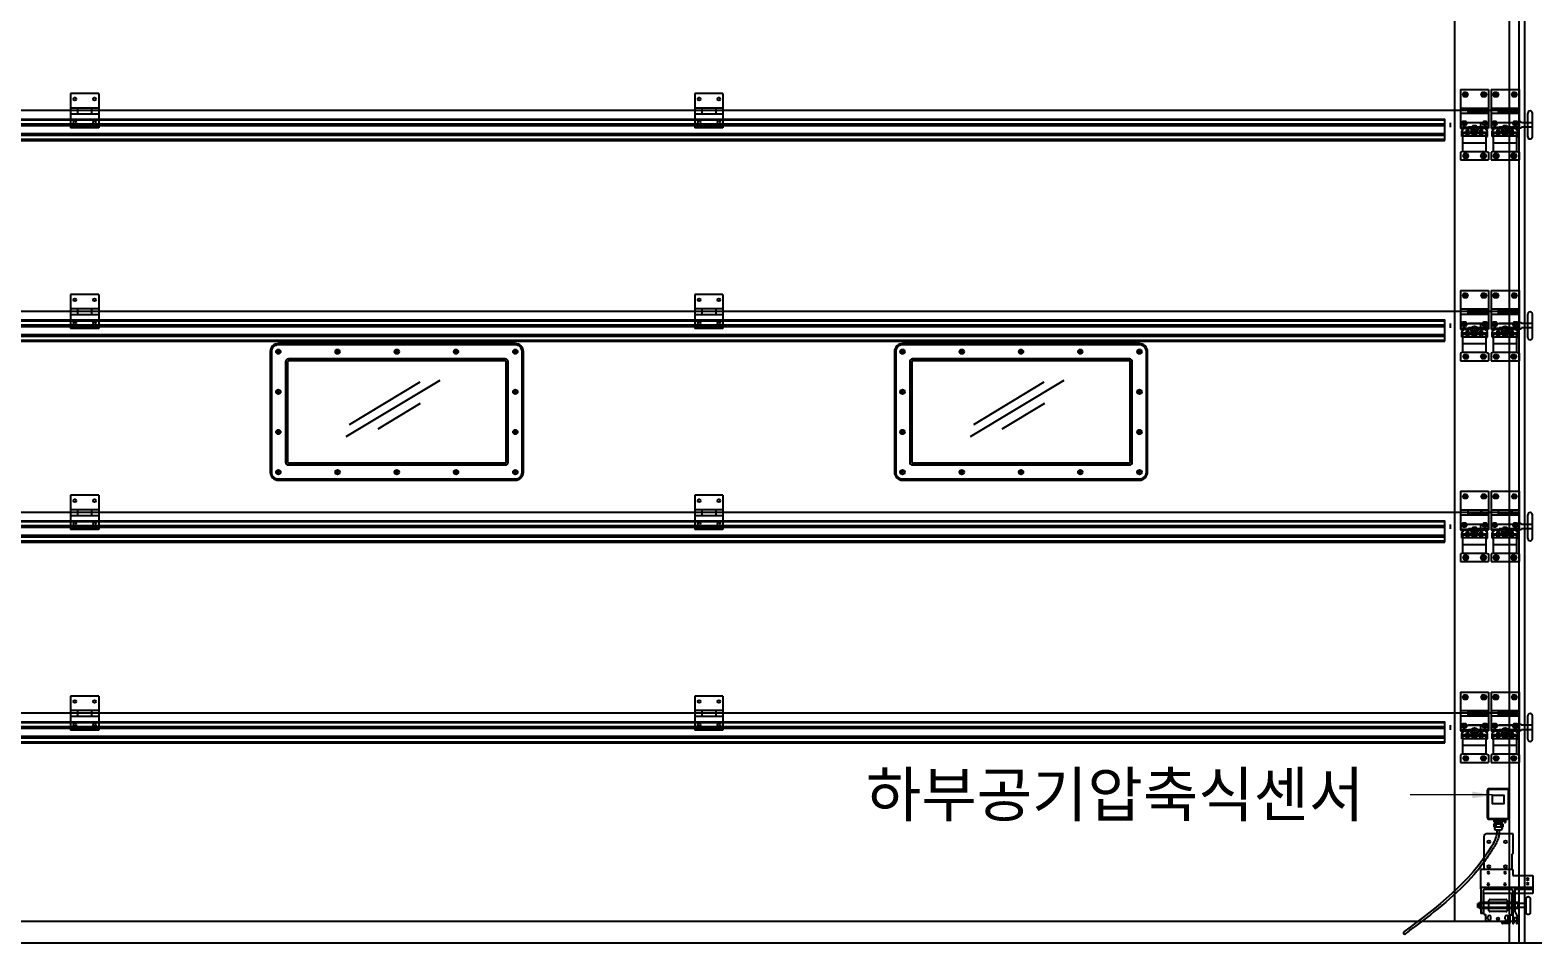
# Model space of a CAD drawing. Header units: millimetres. Extents: x 909 to 159266, y 137 to 21462.
# Drawn here: x 87267 to 91008, y 10886 to 13159 of the extents above; entities that cross this region are included whole.
import ezdxf

# ---------------------------------------------------------------- set-up
doc = ezdxf.new("R2010")
doc.units = ezdxf.units.MM
doc.header["$LTSCALE"] = 50
doc.header["$MEASUREMENT"] = 0
doc.linetypes.add('HIDDEN', pattern=[2, 1, -1])
doc.linetypes.add('HIDDEN2', pattern=[0.1875, 0.125, -0.0625])
for name, color, linetype in [('OHD Frame', 2, 'Continuous'), ('OHD Panel', 5, 'Continuous'), ('OHD Track', 4, 'Continuous'), ('풍압보강대', 2, 'Continuous')]:
    doc.layers.add(name, color=color, linetype=linetype)
doc.layers.add('건축120130$0$TEX', color=3, linetype='Continuous', lineweight=15)
doc.styles.get("Standard").update_dxf_attribs({"font": 'NanumGothicBold.ttf'})
doc.styles.add('울릉도M', font='NanumGothic.ttf')
doc.dimstyles.new('ISO-25', dxfattribs={"dimtxt": 2.5, "dimasz": 2.5, "dimexe": 1.25, "dimexo": 0.625, "dimtad": 1, "dimtxsty": 'Standard', "dimcen": 2.5, "dimadec": 0, "dimazin": 0, "dimtfac": 1, "dimtmove": 0, "dimatfit": 3, "dimfxl": 1, "dimarcsym": 0})

# ---------------------------------------------------------------- blocks, each defined once
blk = doc.blocks.new('3인치 SIDE HINGE')
at = {"color": 8}
for p, q in [((63126.3, 108137.2, 0), (63196.3, 108137.2, 0)), ((63126.3, 108137.2, 0), (63126.3, 108041.1, 0)), ((63196.3, 108137.2, 0), (63196.3, 108041.1, 0)), ((63202.3, 108137.2, 0), (63272.3, 108137.2, 0)), ((63202.3, 108137.2, 0), (63202.3, 108041.1, 0)), ((63272.3, 108137.2, 0), (63272.3, 108041.1, 0)), ((63126.3, 108091.2, 0), (63144.3, 108091.2, 0)), ((63144.3, 108091.2, 0), (63144.3, 108078.2, 0)), ((63145.1, 108091.2, 0), (63177.6, 108091.2, 0)), ((63145.1, 108078.2, 0), (63145.1, 108091.2, 0)), ((63177.6, 108078.2, 0), (63177.6, 108091.2, 0)), ((63178.3, 108091.2, 0), (63196.3, 108091.2, 0)), ((63178.3, 108091.2, 0), (63178.3, 108078.2, 0)), ((63202.3, 108091.2, 0), (63220.3, 108091.2, 0)), ((63220.3, 108091.2, 0), (63220.3, 108078.2, 0)), ((63221.1, 108091.2, 0), (63253.6, 108091.2, 0)), ((63221.1, 108078.2, 0), (63221.1, 108091.2, 0)), ((63253.6, 108078.2, 0), (63253.6, 108091.2, 0)), ((63254.3, 108091.2, 0), (63272.3, 108091.2, 0)), ((63254.3, 108091.2, 0), (63254.3, 108078.2, 0)), ((63126.3, 108078.2, 0), (63144.3, 108078.2, 0)), ((63126.3, 108055.1, 0), (63196.3, 108055.1, 0)), ((63145.1, 108078.2, 0), (63177.6, 108078.2, 0)), ((63178.3, 108078.2, 0), (63196.3, 108078.2, 0)), ((63202.3, 108078.2, 0), (63220.3, 108078.2, 0)), ((63202.3, 108055.1, 0), (63272.3, 108055.1, 0)), ((63221.1, 108078.2, 0), (63253.6, 108078.2, 0)), ((63254.3, 108078.2, 0), (63272.3, 108078.2, 0)), ((63293.8, 108019.9, 0), (63293.8, 108078.4, 0)), ((63305.3, 108019.9, 0), (63305.3, 108078.4, 0)), ((63126.3, 108041.1, 0), (63154.3, 108041.1, 0)), ((63132, 108037.4, 0), (63127.3, 108041.1, 0)), ((63129.3, 108020.7, 0), (63129.3, 108034, 0)), ((63129.3, 108020.7, 0), (63132.3, 108020.7, 0)), ((63133.4, 108038.7, 0), (63130.3, 108041.1, 0)), ((63132.3, 107984.2, 0), (63132.3, 108026.3, 0)), ((63132.3, 108021.7, 0), (63190.3, 108021.7, 0)), ((63133.3, 108031.3, 0), (63141.6, 108031.3, 0)), ((63134.3, 108028.3, 0), (63141.3, 108028.3, 0)), ((63141.3, 108023.7, 0), (63141.3, 108028.3, 0)), ((63141.6, 108031.3, 0), (63141.6, 108036.9, 0)), ((63141.6, 108023.8, 0), (63141.6, 108027.7, 0)), ((63141.8, 108030.7, 0), (63141.8, 108036.8, 0)), ((63142.1, 108027.2, 0), (63146.6, 108027.2, 0)), ((63142.3, 108030.2, 0), (63146.3, 108030.2, 0)), ((63146.8, 108030.7, 0), (63146.8, 108036.8, 0)), ((63147.1, 108031.3, 0), (63147.1, 108036.9, 0)), ((63147.1, 108031.3, 0), (63151.9, 108031.3, 0)), ((63147.1, 108023.8, 0), (63147.1, 108027.7, 0)), ((63147.3, 108031.3, 0), (63151.9, 108031.3, 0)), ((63147.3, 108028.3, 0), (63151.9, 108028.3, 0)), ((63147.3, 108028.3, 0), (63151.9, 108028.3, 0)), ((63147.3, 108023.7, 0), (63147.3, 108028.3, 0)), ((63147.3, 108027.8, 0), (63147.3, 108027.8, 0)), ((63152.6, 108033.1, 0), (63151.9, 108031.3, 0)), ((63152.3, 108037.1, 0), (63152.3, 108035.9, 0)), ((63154.3, 108044.3, 0), (63154.3, 108038.3, 0)), ((63154.3, 108038.3, 0), (63161.3, 108035.4, 0)), ((63154.4, 108034.3, 0), (63155.6, 108034.3, 0)), ((63156, 108033.7, 0), (63154.7, 108030.2, 0)), ((63160.5, 108041.4, 0), (63155.2, 108043, 0)), ((63156.3, 108022.2, 0), (63156.3, 108033.4, 0)), ((63156.3, 108022.2, 0), (63166.3, 108022.2, 0)), ((63156.5, 108045.8, 0), (63157.2, 108045.8, 0)), ((63156.6, 108029.4, 0), (63156.6, 108032.9, 0)), ((63156.6, 108032.9, 0), (63166.1, 108032.9, 0)), ((63156.6, 108029.4, 0), (63166.1, 108029.4, 0)), ((63156.8, 108046.4, 0), (63157, 108046.5, 0)), ((63157.2, 108046, 0), (63156.8, 108046.3, 0)), ((63156.8, 108045.5, 0), (63157.2, 108045.8, 0)), ((63157.2, 108045.1, 0), (63156.8, 108045.4, 0)), ((63156.8, 108044.6, 0), (63157.2, 108044.9, 0)), ((63157.2, 108044.2, 0), (63156.8, 108044.5, 0)), ((63156.8, 108043.7, 0), (63157.2, 108044, 0)), ((63157.2, 108043.3, 0), (63156.8, 108043.6, 0)), ((63157, 108042.9, 0), (63157.2, 108043.1, 0)), ((63161.3, 108040.3, 0), (63161.3, 108035.4, 0)), ((63161.3, 108035.4, 0), (63168.3, 108038.3, 0)), ((63162.2, 108041.4, 0), (63167.4, 108043, 0)), ((63165.4, 108042.8, 0), (63165.8, 108043.1, 0)), ((63165.8, 108046, 0), (63165.5, 108046.3, 0)), ((63165.5, 108045.5, 0), (63165.8, 108045.8, 0)), ((63165.8, 108045.1, 0), (63165.5, 108045.4, 0)), ((63165.5, 108044.6, 0), (63165.8, 108044.9, 0)), ((63165.8, 108044.2, 0), (63165.5, 108044.5, 0)), ((63165.5, 108043.7, 0), (63165.8, 108044, 0)), ((63165.8, 108043.3, 0), (63165.5, 108043.6, 0)), ((63165.8, 108045.8, 0), (63166.2, 108045.8, 0)), ((63166.1, 108029.4, 0), (63166.1, 108032.9, 0)), ((63166.3, 108022.2, 0), (63166.3, 108033.4, 0)), ((63166.3, 108031.3, 0), (63175.6, 108031.3, 0)), ((63166.3, 108028.3, 0), (63175.3, 108028.3, 0)), ((63168.3, 108044.3, 0), (63168.3, 108038.3, 0)), ((63168.3, 108041.1, 0), (63196.3, 108041.1, 0)), ((63170.3, 108037.1, 0), (63170.3, 108035.9, 0)), ((63175.3, 108023.7, 0), (63175.3, 108028.3, 0)), ((63175.3, 108027.8, 0), (63175.3, 108027.8, 0)), ((63175.6, 108031.3, 0), (63175.6, 108036.9, 0)), ((63175.6, 108023.8, 0), (63175.6, 108027.7, 0)), ((63175.8, 108030.7, 0), (63175.8, 108036.8, 0)), ((63180.6, 108027.2, 0), (63176.1, 108027.2, 0)), ((63180.3, 108030.2, 0), (63176.3, 108030.2, 0)), ((63180.8, 108030.7, 0), (63180.8, 108036.8, 0)), ((63181.1, 108031.3, 0), (63181.1, 108036.9, 0)), ((63181.1, 108031.3, 0), (63189.3, 108031.3, 0)), ((63181.1, 108023.8, 0), (63181.1, 108027.7, 0)), ((63181.3, 108028.3, 0), (63188.3, 108028.3, 0)), ((63181.3, 108023.7, 0), (63181.3, 108028.3, 0)), ((63189.3, 108038.7, 0), (63192.3, 108041.1, 0)), ((63190.3, 107984.2, 0), (63190.3, 108026.3, 0)), ((63190.3, 108020.7, 0), (63193.3, 108020.7, 0)), ((63190.7, 108037.4, 0), (63195.3, 108041.1, 0)), ((63193.3, 108020.7, 0), (63193.3, 108034, 0)), ((63202.3, 108041.1, 0), (63230.3, 108041.1, 0)), ((63208, 108037.4, 0), (63203.3, 108041.1, 0)), ((63205.3, 108020.7, 0), (63205.3, 108034, 0)), ((63205.3, 108020.7, 0), (63208.3, 108020.7, 0)), ((63209.4, 108038.7, 0), (63206.3, 108041.1, 0)), ((63208.3, 107984.2, 0), (63208.3, 108026.3, 0)), ((63208.3, 108021.7, 0), (63266.3, 108021.7, 0)), ((63209.3, 108031.3, 0), (63217.6, 108031.3, 0)), ((63210.3, 108028.3, 0), (63217.3, 108028.3, 0)), ((63217.3, 108023.7, 0), (63217.3, 108028.3, 0)), ((63217.6, 108031.3, 0), (63217.6, 108036.9, 0)), ((63217.6, 108023.8, 0), (63217.6, 108027.7, 0)), ((63217.8, 108030.7, 0), (63217.8, 108036.8, 0)), ((63218.1, 108027.2, 0), (63222.6, 108027.2, 0)), ((63218.3, 108030.2, 0), (63222.3, 108030.2, 0)), ((63222.8, 108030.7, 0), (63222.8, 108036.8, 0)), ((63223.1, 108031.3, 0), (63223.1, 108036.9, 0)), ((63223.1, 108031.3, 0), (63227.9, 108031.3, 0)), ((63223.1, 108023.8, 0), (63223.1, 108027.7, 0)), ((63223.3, 108031.3, 0), (63227.9, 108031.3, 0)), ((63223.3, 108028.3, 0), (63227.9, 108028.3, 0)), ((63223.3, 108028.3, 0), (63227.9, 108028.3, 0)), ((63223.3, 108023.7, 0), (63223.3, 108028.3, 0)), ((63223.3, 108027.8, 0), (63223.3, 108027.8, 0)), ((63228.6, 108033.1, 0), (63227.9, 108031.3, 0)), ((63228.3, 108037.1, 0), (63228.3, 108035.9, 0)), ((63230.3, 108044.3, 0), (63230.3, 108038.3, 0)), ((63230.3, 108038.3, 0), (63237.3, 108035.4, 0)), ((63230.5, 108034.3, 0), (63231.6, 108034.3, 0)), ((63232.1, 108033.7, 0), (63230.7, 108030.2, 0)), ((63236.5, 108041.4, 0), (63231.2, 108043, 0)), ((63232.3, 108022.2, 0), (63232.3, 108033.4, 0)), ((63232.3, 108022.2, 0), (63242.3, 108022.2, 0)), ((63232.5, 108045.8, 0), (63233.2, 108045.8, 0)), ((63232.6, 108029.4, 0), (63232.6, 108032.9, 0)), ((63232.6, 108032.9, 0), (63242.1, 108032.9, 0)), ((63232.6, 108029.4, 0), (63242.1, 108029.4, 0)), ((63232.9, 108046.4, 0), (63233, 108046.5, 0)), ((63233.2, 108046, 0), (63232.9, 108046.3, 0)), ((63232.9, 108045.5, 0), (63233.2, 108045.8, 0)), ((63233.2, 108045.1, 0), (63232.9, 108045.4, 0)), ((63232.9, 108044.6, 0), (63233.2, 108044.9, 0)), ((63233.2, 108044.2, 0), (63232.9, 108044.5, 0)), ((63232.9, 108043.7, 0), (63233.2, 108044, 0)), ((63233.2, 108043.3, 0), (63232.9, 108043.6, 0)), ((63233, 108042.9, 0), (63233.2, 108043.1, 0)), ((63237.3, 108040.3, 0), (63237.3, 108035.4, 0)), ((63237.3, 108035.4, 0), (63244.3, 108038.3, 0)), ((63238.2, 108041.4, 0), (63243.4, 108043, 0)), ((63241.8, 108046, 0), (63241.5, 108046.3, 0)), ((63241.5, 108045.5, 0), (63241.8, 108045.8, 0)), ((63241.8, 108045.1, 0), (63241.5, 108045.4, 0)), ((63241.5, 108044.6, 0), (63241.8, 108044.9, 0)), ((63241.8, 108044.2, 0), (63241.5, 108044.5, 0)), ((63241.5, 108043.7, 0), (63241.8, 108044, 0)), ((63241.8, 108043.3, 0), (63241.5, 108043.6, 0)), ((63241.5, 108042.8, 0), (63241.8, 108043.1, 0)), ((63241.8, 108045.8, 0), (63242.2, 108045.8, 0)), ((63242.1, 108029.4, 0), (63242.1, 108032.9, 0)), ((63242.3, 108022.2, 0), (63242.3, 108033.4, 0)), ((63242.3, 108031.3, 0), (63251.6, 108031.3, 0)), ((63242.3, 108028.3, 0), (63251.3, 108028.3, 0)), ((63244.3, 108044.3, 0), (63244.3, 108038.3, 0)), ((63244.3, 108041.1, 0), (63272.3, 108041.1, 0)), ((63246.3, 108037.1, 0), (63246.3, 108035.9, 0)), ((63251.3, 108023.7, 0), (63251.3, 108028.3, 0)), ((63251.3, 108027.8, 0), (63251.3, 108027.8, 0)), ((63251.6, 108031.3, 0), (63251.6, 108036.9, 0)), ((63251.6, 108023.8, 0), (63251.6, 108027.7, 0)), ((63251.8, 108030.7, 0), (63251.8, 108036.8, 0)), ((63256.6, 108027.2, 0), (63252.1, 108027.2, 0)), ((63256.3, 108030.2, 0), (63252.3, 108030.2, 0)), ((63256.8, 108030.7, 0), (63256.8, 108036.8, 0)), ((63257.1, 108031.3, 0), (63257.1, 108036.9, 0)), ((63257.1, 108031.3, 0), (63265.3, 108031.3, 0)), ((63257.1, 108023.8, 0), (63257.1, 108027.7, 0)), ((63257.3, 108028.3, 0), (63264.3, 108028.3, 0)), ((63257.3, 108023.7, 0), (63257.3, 108028.3, 0)), ((63265.3, 108038.7, 0), (63268.3, 108041.1, 0)), ((63266.3, 107984.2, 0), (63266.3, 108026.3, 0)), ((63266.3, 108020.7, 0), (63269.3, 108020.7, 0)), ((63266.7, 108037.4, 0), (63271.3, 108041.1, 0)), ((63269.3, 108020.7, 0), (63269.3, 108034, 0)), ((63133.3, 107983.2, 0), (63126.3, 107981.2, 0)), ((63126.3, 107981.2, 0), (63126.3, 107962.2, 0)), ((63132.3, 108004.7, 0), (63190.3, 108004.7, 0)), ((63133.3, 107983.2, 0), (63189.3, 107983.2, 0)), ((63189.3, 107983.2, 0), (63196.3, 107981.2, 0)), ((63196.3, 107981.2, 0), (63196.3, 107962.2, 0)), ((63209.3, 107983.2, 0), (63202.3, 107981.2, 0)), ((63202.3, 107981.2, 0), (63202.3, 107962.2, 0)), ((63208.3, 108004.7, 0), (63266.3, 108004.7, 0)), ((63209.3, 107983.2, 0), (63265.3, 107983.2, 0)), ((63265.3, 107983.2, 0), (63272.3, 107981.2, 0)), ((63272.3, 107981.2, 0), (63272.3, 107962.2, 0)), ((63126.3, 107962.2, 0), (63196.3, 107962.2, 0)), ((63202.3, 107962.2, 0), (63272.3, 107962.2, 0))]:
    blk.add_line(p, q, dxfattribs=at)
at = {"color": 8, "linetype": 'HIDDEN'}
for p, q in [((63196.3, 108089.7, 0), (63126.3, 108089.7, 0)), ((63272.3, 108089.7, 0), (63202.3, 108089.7, 0)), ((63196.3, 108054.6, 0), (63101.3, 108054.6, 0)), ((63101.3, 108043.6, 0), (63101.3, 108054.6, 0)), ((63196.3, 108079.7, 0), (63126.3, 108079.7, 0)), ((63272.3, 108054.6, 0), (63177.3, 108054.6, 0)), ((63177.3, 108043.6, 0), (63177.3, 108054.6, 0)), ((63272.3, 108079.7, 0), (63202.3, 108079.7, 0)), ((63305.3, 108054.6, 0), (63278.3, 108054.6, 0)), ((63196.3, 108043.6, 0), (63101.3, 108043.6, 0)), ((63126.3, 108043.2, 0), (63196.3, 108043.2, 0)), ((63272.3, 108043.6, 0), (63177.3, 108043.6, 0)), ((63202.3, 108043.2, 0), (63272.3, 108043.2, 0)), ((63305.3, 108043.6, 0), (63278.3, 108043.6, 0))]:
    blk.add_line(p, q, dxfattribs=at)
at = {"color": 8, "elevation": 0}
for points in [[(63141.6, 108130.3), (63144.8, 108124.7), (63141.6, 108119), (63135.1, 108119), (63131.8, 108124.7), (63135.1, 108130.3)], [(63187.6, 108130.3), (63190.8, 108124.7), (63187.6, 108119), (63181.1, 108119), (63177.8, 108124.7), (63181.1, 108130.3)], [(63217.6, 108130.3), (63220.8, 108124.7), (63217.6, 108119), (63211.1, 108119), (63207.8, 108124.7), (63211.1, 108130.3)], [(63263.6, 108130.3), (63266.8, 108124.7), (63263.6, 108119), (63257.1, 108119), (63253.8, 108124.7), (63257.1, 108130.3)], [(63142.6, 107977.8), (63145.8, 107972.2), (63142.6, 107966.5), (63136.1, 107966.5), (63132.8, 107972.2), (63136.1, 107977.8)], [(63186.6, 107977.8), (63189.8, 107972.2), (63186.6, 107966.5), (63180.1, 107966.5), (63176.8, 107972.2), (63180.1, 107977.8)], [(63218.6, 107977.8), (63221.8, 107972.2), (63218.6, 107966.5), (63212.1, 107966.5), (63208.8, 107972.2), (63212.1, 107977.8)], [(63262.6, 107977.8), (63265.8, 107972.2), (63262.6, 107966.5), (63256.1, 107966.5), (63252.8, 107972.2), (63256.1, 107977.8)]]:
    blk.add_lwpolyline(points, close=True, dxfattribs=at)
at = {"color": 8, "linetype": 'HIDDEN', "elevation": 0}
for points in [[(63140.7, 108055.1), (63141.8, 108053.2), (63138.6, 108047.5), (63132.1, 108047.5), (63128.8, 108053.2), (63130, 108055.1)], [(63192.7, 108055.1), (63193.8, 108053.2), (63190.6, 108047.5), (63184.1, 108047.5), (63180.8, 108053.2), (63182, 108055.1)], [(63216.7, 108055.1), (63217.8, 108053.2), (63214.6, 108047.5), (63208.1, 108047.5), (63204.8, 108053.2), (63206, 108055.1)], [(63268.7, 108055.1), (63269.8, 108053.2), (63266.6, 108047.5), (63260.1, 108047.5), (63256.8, 108053.2), (63258, 108055.1)]]:
    blk.add_lwpolyline(points, dxfattribs=at)
at = {"color": 8, "elevation": 0}
for points in [[(63130, 108055.1), (63132.1, 108058.8), (63138.6, 108058.8), (63140.7, 108055.1)], [(63182, 108055.1), (63184.1, 108058.8), (63190.6, 108058.8), (63192.7, 108055.1)], [(63206, 108055.1), (63208.1, 108058.8), (63214.6, 108058.8), (63216.7, 108055.1)], [(63258, 108055.1), (63260.1, 108058.8), (63266.6, 108058.8), (63268.7, 108055.1)]]:
    blk.add_lwpolyline(points, dxfattribs=at)
at = {"color": 8}
for centre, radius in [((63138.3, 108124.7, 0), 3.53), ((63138.3, 108124.7, 0), 2.7), ((63184.3, 108124.7, 0), 3.53), ((63184.3, 108124.7, 0), 2.7), ((63214.3, 108124.7, 0), 3.53), ((63214.3, 108124.7, 0), 2.7), ((63260.3, 108124.7, 0), 3.53), ((63260.3, 108124.7, 0), 2.7), ((63139.3, 107972.2, 0), 3.53), ((63139.3, 107972.2, 0), 2.7), ((63183.3, 107972.2, 0), 3.53), ((63183.3, 107972.2, 0), 2.7), ((63215.3, 107972.2, 0), 3.53), ((63215.3, 107972.2, 0), 2.7), ((63259.3, 107972.2, 0), 3.53), ((63259.3, 107972.2, 0), 2.7)]:
    blk.add_circle(centre, radius, dxfattribs=at)
at = {"color": 8, "linetype": 'HIDDEN'}
for centre, radius, start, end in [((63135.3, 108053.2, 0), 3.53, 146.0194, 33.9806), ((63135.3, 108053.2, 0), 2.7, 132.9488, 47.0512), ((63187.3, 108053.2, 0), 3.53, 146.0194, 33.9806), ((63187.3, 108053.2, 0), 2.7, 132.9488, 47.0512), ((63211.3, 108053.2, 0), 3.53, 146.0194, 33.9806), ((63211.3, 108053.2, 0), 2.7, 132.9488, 47.0512), ((63263.3, 108053.2, 0), 3.53, 146.0194, 33.9806), ((63263.3, 108053.2, 0), 2.7, 132.9488, 47.0512), ((63275.3, 108053.4, 0), 3.25, 22.4962, 157.5038), ((63275.3, 108044.9, 0), 3.25, 202.4962, 337.5038)]:
    blk.add_arc(centre, radius, start, end, dxfattribs=at)
at = {"color": 8}
for centre, radius, start, end in [((63135.3, 108053.2, 0), 3.53, 33.9806, 146.0194), ((63135.3, 108053.2, 0), 2.7, 47.0512, 132.9488), ((63187.3, 108053.2, 0), 3.53, 33.9806, 146.0194), ((63187.3, 108053.2, 0), 2.7, 47.0512, 132.9488), ((63211.3, 108053.2, 0), 3.53, 33.9806, 146.0194), ((63211.3, 108053.2, 0), 2.7, 47.0512, 132.9488), ((63263.3, 108053.2, 0), 3.53, 33.9806, 146.0194), ((63263.3, 108053.2, 0), 2.7, 47.0512, 132.9488), ((63299.6, 108078.4, 0), 5.75, 359.8374, 180.1626), ((63134.2, 108033, 0), 4.96, 102.1217, 168.8588), ((63133.3, 108027.3, 0), 4, 90, 180), ((63134.3, 108026.3, 0), 2, 90, 180), ((63133, 108038.3, 0), 0.5, 282.1217, 51.4669), ((63140.5, 108027.6, 0), 1.09, 2.0148, 39.6589), ((63144.3, 108026, 0), 3.76, 217.0639, 322.9361), ((63144.3, 108034.3, 0), 3.76, 42.9905, 137.0095), ((63140.7, 108030.6, 0), 1.09, 2.0148, 39.6589), ((63142.1, 108027.7, 0), 0.5, 180, 270), ((63144.3, 108026, 0), 3.51, 218.4112, 321.5888), ((63144.3, 108034.3, 0), 3.51, 44.5745, 135.4255), ((63142.3, 108030.7, 0), 0.5, 180, 270), ((63146.3, 108030.7, 0), 0.5, 270, 0), ((63146.6, 108027.7, 0), 0.5, 270, 0), ((63147.9, 108030.6, 0), 1.09, 140.3411, 177.9852), ((63148.2, 108027.6, 0), 1.09, 140.3411, 177.9852), ((63151.9, 108031.3, 0), 3, 270, 338.125), ((63154.4, 108032.3, 0), 2, 90, 158.125), ((63155.1, 108042.2, 0), 0.811, 82.9492, 174.5861), ((63155.6, 108033.8, 0), 0.5, 338.125, 90), ((63161.3, 108042.4, 0), 14.1, 249.2199, 290.7801), ((63161.3, 108040.2, 0), 14.1, 249.2199, 290.7801), ((63156.9, 108046.4, 0), 0.0908, 135, 225), ((63162.4, 108067.8, 0), 22.2, 255.4144, 258.0189), ((63156.9, 108045.5, 0), 0.0908, 135, 225), ((63162.4, 108066.9, 0), 22.2, 255.4144, 278.8608), ((63156.9, 108044.6, 0), 0.0908, 135, 225), ((63162.4, 108066, 0), 22.2, 255.4144, 278.8608), ((63156.9, 108043.6, 0), 0.0908, 135, 225), ((63162.4, 108065.1, 0), 22.2, 255.4144, 278.8608), ((63157.1, 108045.9, 0), 0.0908, 315, 45), ((63157.1, 108045, 0), 0.0908, 315, 45), ((63157.1, 108044.1, 0), 0.0908, 315, 45), ((63157.1, 108043.2, 0), 0.0908, 315, 45), ((63162.4, 108067.8, 0), 22.2, 265.0057, 278.8608), ((63160, 108040.1, 0), 1.34, 7.0056, 69.4682), ((63162.6, 108040.1, 0), 1.34, 110.5318, 172.9944), ((63165.5, 108046.4, 0), 0.0908, 171.3665, 225), ((63165.5, 108045.5, 0), 0.0908, 135, 225), ((63165.5, 108044.6, 0), 0.0908, 135, 225), ((63165.5, 108043.6, 0), 0.0908, 135, 225), ((63165.7, 108045.9, 0), 0.0908, 315, 45), ((63165.7, 108045, 0), 0.0908, 315, 45), ((63165.7, 108044.1, 0), 0.0908, 315, 45), ((63165.7, 108043.2, 0), 0.0908, 315, 45), ((63167.5, 108042.2, 0), 0.811, 5.4139, 97.0508), ((63174.5, 108027.6, 0), 1.09, 2.0148, 39.6589), ((63178.3, 108026, 0), 3.76, 217.0639, 322.9361), ((63178.3, 108034.3, 0), 3.76, 42.9905, 137.0095), ((63174.7, 108030.6, 0), 1.09, 2.0148, 39.6589), ((63176.1, 108027.7, 0), 0.5, 180, 270), ((63178.3, 108026, 0), 3.51, 218.4112, 321.5888), ((63178.3, 108034.3, 0), 3.51, 44.5745, 135.4255), ((63176.3, 108030.7, 0), 0.5, 180, 270), ((63180.3, 108030.7, 0), 0.5, 270, 0), ((63180.6, 108027.7, 0), 0.5, 270, 0), ((63181.9, 108030.6, 0), 1.09, 140.3411, 177.9852), ((63182.2, 108027.6, 0), 1.09, 140.3411, 177.9852), ((63188.3, 108026.3, 0), 2, 0, 90), ((63189.6, 108038.3, 0), 0.5, 128.5331, 257.8783), ((63189.3, 108027.3, 0), 4, 0, 90), ((63188.5, 108033, 0), 4.96, 11.1412, 77.8783), ((63210.2, 108033, 0), 4.96, 102.1217, 168.8588), ((63209.3, 108027.3, 0), 4, 90, 180), ((63210.3, 108026.3, 0), 2, 90, 180), ((63209.1, 108038.3, 0), 0.5, 282.1217, 51.4669), ((63216.5, 108027.6, 0), 1.09, 2.0148, 39.6589), ((63220.3, 108026, 0), 3.76, 217.0639, 322.9361), ((63220.3, 108034.3, 0), 3.76, 42.9905, 137.0095), ((63216.7, 108030.6, 0), 1.09, 2.0148, 39.6589), ((63218.1, 108027.7, 0), 0.5, 180, 270), ((63220.3, 108026, 0), 3.51, 218.4112, 321.5888), ((63220.3, 108034.3, 0), 3.51, 44.5745, 135.4255), ((63218.3, 108030.7, 0), 0.5, 180, 270), ((63222.3, 108030.7, 0), 0.5, 270, 0), ((63222.6, 108027.7, 0), 0.5, 270, 0), ((63223.9, 108030.6, 0), 1.09, 140.3411, 177.9852), ((63224.2, 108027.6, 0), 1.09, 140.3411, 177.9852), ((63227.9, 108031.3, 0), 3, 270, 338.125), ((63230.5, 108032.3, 0), 2, 90, 158.125), ((63231.1, 108042.2, 0), 0.811, 82.9492, 174.5861), ((63231.6, 108033.8, 0), 0.5, 338.125, 90), ((63237.3, 108042.4, 0), 14.1, 249.2199, 290.7801), ((63237.3, 108040.2, 0), 14.1, 249.2199, 290.7801), ((63232.9, 108046.4, 0), 0.0908, 135, 225), ((63238.4, 108067.8, 0), 22.2, 255.4144, 258.0189), ((63232.9, 108045.5, 0), 0.0908, 135, 225), ((63238.4, 108066.9, 0), 22.2, 255.4144, 278.8608), ((63232.9, 108044.6, 0), 0.0908, 135, 225), ((63238.4, 108066, 0), 22.2, 255.4144, 278.8608), ((63232.9, 108043.6, 0), 0.0908, 135, 225), ((63238.4, 108065.1, 0), 22.2, 255.4144, 278.8608), ((63233.1, 108045.9, 0), 0.0908, 315, 45), ((63233.1, 108045, 0), 0.0908, 315, 45), ((63233.1, 108044.1, 0), 0.0908, 315, 45), ((63233.1, 108043.2, 0), 0.0908, 315, 45), ((63238.4, 108067.8, 0), 22.2, 265.0057, 278.8608), ((63236, 108040.1, 0), 1.34, 7.0056, 69.4682), ((63238.7, 108040.1, 0), 1.34, 110.5318, 172.9944), ((63241.5, 108046.4, 0), 0.0908, 171.3665, 225), ((63241.5, 108045.5, 0), 0.0908, 135, 225), ((63241.5, 108044.6, 0), 0.0908, 135, 225), ((63241.5, 108043.6, 0), 0.0908, 135, 225), ((63241.7, 108045.9, 0), 0.0908, 315, 45), ((63241.7, 108045, 0), 0.0908, 315, 45), ((63241.7, 108044.1, 0), 0.0908, 315, 45), ((63241.7, 108043.2, 0), 0.0908, 315, 45), ((63243.5, 108042.2, 0), 0.811, 5.4139, 97.0508), ((63250.5, 108027.6, 0), 1.09, 2.0148, 39.6589), ((63254.3, 108026, 0), 3.76, 217.0639, 322.9361), ((63254.3, 108034.3, 0), 3.76, 42.9905, 137.0095), ((63250.7, 108030.6, 0), 1.09, 2.0148, 39.6589), ((63252.1, 108027.7, 0), 0.5, 180, 270), ((63254.3, 108026, 0), 3.51, 218.4112, 321.5888), ((63254.3, 108034.3, 0), 3.51, 44.5745, 135.4255), ((63252.3, 108030.7, 0), 0.5, 180, 270), ((63256.3, 108030.7, 0), 0.5, 270, 360), ((63256.6, 108027.7, 0), 0.5, 270, 0), ((63257.9, 108030.6, 0), 1.09, 140.3411, 177.9852), ((63258.2, 108027.6, 0), 1.09, 140.3411, 177.9852), ((63264.3, 108026.3, 0), 2, 0, 90), ((63265.6, 108038.3, 0), 0.5, 128.5331, 257.8783), ((63265.3, 108027.3, 0), 4, 0, 90), ((63264.5, 108033, 0), 4.96, 11.1412, 77.8783), ((63299.6, 108019.9, 0), 5.75, 179.8374, 0.1626), ((63133.3, 107984.2, 0), 1, 180, 270), ((63189.3, 107984.2, 0), 1, 270, 0), ((63209.3, 107984.2, 0), 1, 180, 270), ((63265.3, 107984.2, 0), 1, 270, 0)]:
    blk.add_arc(centre, radius, start, end, dxfattribs=at)
for centre, major_axis, ratio, start_param, end_param in [((63161.3, 108037.1, 0), (-9, 0), 0.331338, -0.679674, 3.821266), ((63161.3, 108035.9, 0), (-9, 0), 0.331338, 0, 0.583751), ((63161.3, 108044.3, 0), (-7, 0), 0.311178, -0.801609, 3.943201), ((63161.3, 108035.9, 0), (-9, 0), 0.331338, 0.935022, 3.141593), ((63161.3, 108046.8, 0), (4.5, 0), 0.246975, 1.570796326795092, 7.853981633974678), ((63161.3, 108043.2, 0), (4.5, 0), 0.246975, 3.406077, 6.219845), ((63237.3, 108037.1, 0), (-9, 0), 0.331338, 5.603511, 10.104452), ((63237.3, 108035.9, 0), (-9, 0), 0.331338, 0, 0.583751), ((63237.3, 108044.3, 0), (-7, 0), 0.311178, 5.481577, 10.226387), ((63237.3, 108035.9, 0), (-9, 0), 0.331338, 0.935022, 3.141593), ((63237.3, 108043.2, 0), (-4.5, 0), 0.246975, 0.264484, 3.078253)]:
    blk.add_ellipse(centre, major_axis=major_axis, ratio=ratio, start_param=start_param, end_param=end_param, dxfattribs=at)
at = {"color": 8, "extrusion": (0, 0, -1)}
for centre, start_param, end_param in [((63161.3, 108038.3, 0), 0, 3.141593), ((63237.3, 108038.3, 0), 6.283185, 9.424778)]:
    blk.add_ellipse(centre, major_axis=(7, 0), ratio=0.426006, start_param=start_param, end_param=end_param, dxfattribs=at)
at = {"color": 8}
blk.add_ellipse((63237.3, 108046.8, 0), major_axis=(-4.5, 0), ratio=0.246975, dxfattribs=at)
blk = doc.blocks.new('도어추락방지장치 입면')
at = {"color": 8, "linetype": 'Continuous'}
for p, q in [((117508.1, 7598.5, 0), (117508.1, 7517.5, 0)), ((117581.1, 7606.5, 0), (117516.1, 7606.5, 0)), ((117581.1, 7556.5, 0), (117581.1, 7606.5, 0)), ((117578.1, 7517.5, 0), (117578.1, 7556.5, 0)), ((117581.1, 7556.5, 0), (117578.1, 7556.5, 0)), ((117580.1, 7517.5, 0), (117500.1, 7517.5, 0)), ((117500.1, 7469.5, 0), (117500.1, 7517.5, 0)), ((117580.1, 7517.5, 0), (117580.1, 7502.5, 0)), ((117580.1, 7502.5, 0), (117630.1, 7502.5, 0)), ((117580.1, 7502.5, 0), (117630.1, 7502.5, 0)), ((117630.1, 7502.5, 0), (117630.1, 7457.5, 0)), ((117630.1, 7502.5, 0), (117630.1, 7502.5, 0)), ((117580.1, 7457.5, 0), (117506.1, 7457.5, 0)), ((117508.1, 7405.8, 0), (117508.1, 7457.5, 0)), ((117578.1, 7405.8, 0), (117578.1, 7457.5, 0)), ((117630.1, 7457.5, 0), (117585.1, 7457.5, 0)), ((117497.1, 7435, 0), (117497.1, 7420, 0)), ((117580.1, 7435, 0), (117497.1, 7435, 0)), ((117580.1, 7420, 0), (117497.1, 7420, 0)), ((117592.1, 7435, 0), (117585.1, 7435, 0)), ((117592.1, 7420, 0), (117585.1, 7420, 0)), ((117592.1, 7435, 0), (117592.1, 7420, 0)), ((117512.1, 7404.8, 0), (117509.1, 7404.8, 0)), ((117513.1, 7390.5, 0), (117513.1, 7403.8, 0)), ((117553.1, 7387.5, 0), (117516.1, 7387.5, 0)), ((117518.1, 7394.6, 0), (117518.1, 7399.2, 0)), ((117524.9, 7394.6, 0), (117524.9, 7399.2, 0)), ((117553.1, 7383.5, 0), (117553.1, 7387.5, 0)), ((117572.1, 7382.5, 0), (117554.1, 7382.5, 0)), ((117561.3, 7394.6, 0), (117561.3, 7399.2, 0)), ((117568.1, 7394.6, 0), (117568.1, 7399.2, 0)), ((117573.1, 7383.5, 0), (117573.1, 7403.8, 0)), ((117574.1, 7404.8, 0), (117577.1, 7404.8, 0))]:
    blk.add_line(p, q, dxfattribs=at)
for p, q in [((117500.1, 7469.5, 0), (117500.1, 7407.6, 0)), ((117630.1, 7472.5, 0), (117503.1, 7472.5, 0)), ((117506.1, 7464.5, 0), (117506.1, 7407.6, 0)), ((117577.1, 7467.5, 0), (117509.1, 7467.5, 0)), ((117580.1, 7464.5, 0), (117580.1, 7383.5, 0)), ((117585.1, 7469.5, 0), (117585.1, 7414.8, 0)), ((117630.1, 7467.5, 0), (117585.1, 7467.5, 0)), ((117591, 7402.7, 0), (117585.2, 7414.3, 0)), ((117506.1, 7407.6, 0), (117500.1, 7407.6, 0)), ((117581.1, 7382.5, 0), (117581.1, 7382.5, 0)), ((117582.1, 7396.5, 0), (117582.1, 7383.5, 0)), ((117583.1, 7397.5, 0), (117588.1, 7397.5, 0)), ((117589.1, 7396.5, 0), (117589.1, 7383.5, 0)), ((117590.1, 7382.5, 0), (117590.1, 7382.5, 0)), ((117591.1, 7402.2, 0), (117591.1, 7383.5, 0))]:
    blk.add_line(p, q)
at = {"color": 4}
for p, q in [((117592.1, 7432.5, 0), (117493.1, 7432.5, 0)), ((117493.1, 7422.5, 0), (117493.1, 7432.5, 0)), ((117592.1, 7422.5, 0), (117493.1, 7422.5, 0)), ((117613.1, 7432.5, 0), (117593.4, 7432.5, 0)), ((117613.1, 7422.5, 0), (117593.4, 7422.5, 0))]:
    blk.add_line(p, q, dxfattribs=at)
at = {"color": 4, "elevation": 0}
blk.add_lwpolyline([(117618.1, 7405), (117618.1, 7405, -0.414214), (117613.1, 7410), (117613.1, 7445, -0.414214), (117618.1, 7450), (117618.1, 7450, -0.414214), (117623.1, 7445), (117623.1, 7410, -0.414214)], format="xyb", close=True, dxfattribs=at)
at = {"color": 8, "linetype": 'HIDDEN', "elevation": 0}
blk.add_lwpolyline([(117563.6, 7412.5), (117522.6, 7412.5, -0.414214), (117520.6, 7414.5), (117520.6, 7440.5, -0.414214), (117522.6, 7442.5), (117563.6, 7442.5, -0.414214), (117565.6, 7440.5), (117565.6, 7414.5, -0.414214)], format="xyb", close=True, dxfattribs=at)
at = {"color": 8, "linetype": 'Continuous'}
for centre in [(117520.1, 7586.5, 0), (117561.7, 7586.5, 0), (117520.1, 7525.1, 0), (117561.7, 7525.1, 0), (117543.1, 7394.6, 0)]:
    blk.add_circle(centre, 3.4, dxfattribs=at)
for centre, radius, start, end in [((117516.1, 7598.5, 0), 8, 90, 180), ((117519.1, 7508.7, 0), 3, 0, 180), ((117519.1, 7510.9, 0), 3.76, 217.1345, 322.8655), ((117519.1, 7479, 0), 3.76, 37.1345, 142.8655), ((117560.7, 7508.7, 0), 3, 0, 180), ((117560.7, 7510.9, 0), 3.76, 217.1345, 322.8655), ((117560.7, 7479, 0), 3.76, 37.1345, 142.8655), ((117616.6, 7492.4, 0), 3, 0, 180), ((117616.6, 7494.7, 0), 3.76, 217.1345, 322.8655), ((117616.6, 7480.3, 0), 3.76, 37.1345, 142.8655), ((117519.1, 7481.3, 0), 3, 180, 0), ((117560.7, 7481.3, 0), 3, 180, 0), ((117616.6, 7482.6, 0), 3, 180, 0), ((117509.1, 7405.8, 0), 1, 180, 270), ((117512.1, 7403.8, 0), 1, 0, 90), ((117516.1, 7390.5, 0), 3, 180, 270), ((117521.5, 7399.2, 0), 3.4, 0, 180), ((117521.5, 7394.6, 0), 3.4, 180, 0), ((117554.1, 7383.5, 0), 1, 180, 270), ((117564.7, 7399.2, 0), 3.4, 0, 180), ((117564.7, 7394.6, 0), 3.4, 180, 0), ((117572.1, 7383.5, 0), 1, 270, 0), ((117574.1, 7403.8, 0), 1, 90, 180), ((117577.1, 7405.8, 0), 1, 270, 0)]:
    blk.add_arc(centre, radius, start, end, dxfattribs=at)
for centre, radius, start, end in [((117503.1, 7469.5, 0), 3, 90, 180), ((117509.1, 7464.5, 0), 3, 90, 180), ((117577.1, 7464.5, 0), 3, 0, 90), ((117582.1, 7469.5, 0), 3, 0, 90), ((117586.1, 7414.8, 0), 1, 180, 206.4923), ((117581.1, 7383.5, 0), 1, 180, 270), ((117581.1, 7383.5, 0), 1, 270, 0), ((117583.1, 7396.5, 0), 1, 90, 180), ((117585.6, 7383.8, 0), 5.3, 48.6239, 131.3761), ((117588.1, 7396.5, 0), 1, 0, 90), ((117590.1, 7383.5, 0), 1, 180, 270), ((117590.1, 7383.5, 0), 1, 270, 0), ((117590.1, 7402.2, 0), 1, 0, 26.4923)]:
    blk.add_arc(centre, radius, start, end)
at = {"color": 4}
for centre, start, end in [((117592.7, 7432.5, 0), 0, 180), ((117592.7, 7422.5, 0), 180, 0)]:
    blk.add_arc(centre, 0.64, start, end, dxfattribs=at)
blk = doc.blocks.new('공기압축식 하부안전장치 입면')
at = {"color": 4, "linetype": 'Continuous'}
for p, q in [((9269.6, 54950.7, 0), (9269.6, 54944.7, 0)), ((9292.6, 54948.7, 0), (9269.6, 54948.7, 0)), ((9269.6, 54948.7, 0), (9292.6, 54948.7, 0)), ((9269.6, 54944.7, 0), (9292.6, 54944.7, 0)), ((9269.6, 54939.7, 0), (9292.6, 54939.7, 0)), ((9269.6, 54939.7, 0), (9269.6, 54931.7, 0)), ((9269.6, 54931.7, 0), (9292.6, 54931.7, 0)), ((9271.6, 54931.7, 0), (9271.6, 54927.7, 0)), ((9272.1, 54944.7, 0), (9272.1, 54939.7, 0)), ((9272.1, 54943.6, 0), (9290.1, 54944.4, 0)), ((9272.1, 54942.6, 0), (9290.1, 54943.4, 0)), ((9272.1, 54941.6, 0), (9290.1, 54942.4, 0)), ((9272.1, 54940.6, 0), (9290.1, 54941.4, 0)), ((9274.6, 54948.7, 0), (9274.6, 54944.7, 0)), ((9274.6, 54939.7, 0), (9290.1, 54940.4, 0)), ((9274.6, 54939.7, 0), (9274.6, 54931.7, 0)), ((9274.6, 54924.7, 0), (9287.6, 54924.7, 0)), ((9287.6, 54948.7, 0), (9287.6, 54944.7, 0)), ((9287.6, 54939.7, 0), (9287.6, 54931.7, 0)), ((9290.1, 54944.7, 0), (9290.1, 54939.7, 0)), ((9290.6, 54931.7, 0), (9290.6, 54927.7, 0)), ((9292.6, 54950.7, 0), (9292.6, 54944.7, 0)), ((9292.6, 54939.7, 0), (9292.6, 54931.7, 0)), ((9294.9, 54950.7, 0), (9294.9, 54950.2, 0)), ((9295.9, 54949.2, 0), (9295.9, 54949.2, 0)), ((9296.4, 54948.7, 0), (9296.4, 54942.8, 0)), ((9296.4, 54948.7, 0), (9299.4, 54948.7, 0)), ((9296.4, 54943.8, 0), (9299.4, 54943.8, 0)), ((9296.4, 54942.8, 0), (9299.4, 54942.8, 0)), ((9299.4, 54948.7, 0), (9299.4, 54942.8, 0)), ((9299.9, 54949.2, 0), (9299.9, 54949.2, 0)), ((9300.9, 54950.7, 0), (9300.9, 54950.2, 0))]:
    blk.add_line(p, q, dxfattribs=at)
at = {"color": 4, "linetype": 'Continuous', "elevation": 0}
blk.add_lwpolyline([(9303.6, 54950.7, 0.414214), (9308.6, 54955.7), (9308.6, 55021.7, 0.414214), (9303.6, 55026.7), (9258.6, 55026.7, 0.414214), (9253.6, 55021.7), (9253.6, 54955.7, 0.414214), (9258.6, 54950.7), (9269.6, 54950.7)], format="xyb", dxfattribs=at)
blk.add_lwpolyline([(9303.6, 54952.7, 0.414214), (9306.6, 54955.7), (9306.6, 55021.7, 0.414214), (9303.6, 55024.7), (9258.6, 55024.7, 0.414214), (9255.6, 55021.7), (9255.6, 54955.7, 0.414214), (9258.6, 54952.7)], format="xyb", close=True, dxfattribs=at)
blk.add_lwpolyline([(9266.1, 55009.8), (9266.1, 54989.8), (9296.1, 54989.8), (9296.1, 55009.8)], close=True, dxfattribs=at)
blk.add_lwpolyline([(9292.6, 54950.7), (9303.6, 54950.7)], dxfattribs=at)
at = {"color": 4, "linetype": 'Continuous'}
for centre, radius, start, end in [((9274.6, 54927.7, 0), 3, 180, 270), ((9287.6, 54927.7, 0), 3, 270, 0), ((9295.4, 54950.2, 0), 0.5, 180, 270), ((9295.4, 54949.2, 0), 0.5, 0, 90), ((9296.4, 54949.2, 0), 0.5, 180, 270), ((9299.4, 54949.2, 0), 0.5, 270, 0), ((9300.4, 54949.2, 0), 0.5, 90, 180), ((9300.4, 54950.2, 0), 0.5, 270, 0)]:
    blk.add_arc(centre, radius, start, end, dxfattribs=at)
at = {"ltscale": 2}
blk.add_arc((9047.9, 54668, 0), 3, 126.7317, 306.7388, dxfattribs=at)
blk.add_spline([(9277.4, 54924.7, 0), (9277.4, 54916.6, 0), (9264, 54882.5, 0), (9046.1, 54670.4, 0)], degree=3, dxfattribs=at)
blk.add_open_spline([(9283.4, 54924.9, 0), (9283.4, 54924.3, 0), (9283.4, 54923.8, 0), (9283.5, 54922.1, 0), (9283.5, 54921, 0), (9283.5, 54918.6, 0), (9283.4, 54917.4, 0), (9283.3, 54914.9, 0), (9283.2, 54913.7, 0), (9282.6, 54910.1, 0), (9282.1, 54907.7, 0), (9280.2, 54900.8, 0), (9278.3, 54896.4, 0), (9274.2, 54887.9, 0), (9271.8, 54883.9, 0), (9268.6, 54878.5, 0), (9267.7, 54877, 0), (9265.9, 54874, 0), (9264.9, 54872.5, 0), (9262.1, 54868.1, 0), (9260.2, 54865.2, 0), (9254.5, 54856.5, 0), (9250.5, 54850.9, 0), (9238.3, 54834.3, 0), (9229.8, 54823.6, 0), (9199.2, 54788.4, 0), (9175.3, 54765.7, 0), (9125.4, 54722.9, 0), (9099.2, 54702.7, 0), (9065.1, 54677.1, 0), (9057.4, 54671.3, 0), (9049.7, 54665.6, 0)], degree=3, knots=[0, 0, 0, 0, 1.617377, 1.617377, 4.852131, 4.852131, 8.124018, 8.124018, 11.395904, 11.395904, 17.939677, 17.939677, 31.01309, 31.01309, 44.086503, 44.086503, 49.106821, 49.106821, 54.127139, 54.127139, 64.167775, 64.167775, 84.249046, 84.249046, 124.41159, 124.41159, 222.274735, 222.274735, 320.137879, 320.137879, 348.844761, 348.844761, 348.844761, 348.844761], dxfattribs=at)
blk = doc.blocks.new('채광창 630X340X3T')
at = {"elevation": 0}
for points in [[(95296.2, -22646.9), (95296.2, -22346.9, 0.414214), (95276.2, -22326.9), (94686.2, -22326.9, 0.414214), (94666.2, -22346.9), (94666.2, -22646.9, 0.414214), (94686.2, -22666.9), (95276.2, -22666.9, 0.414214)], [(95293.2, -22646.9), (95293.2, -22346.9, 0.414214), (95276.2, -22329.9), (94686.2, -22329.9, 0.414214), (94669.2, -22346.9), (94669.2, -22646.9, 0.414214), (94686.2, -22663.9), (95276.2, -22663.9, 0.414214)], [(95258.2, -22621.9), (95258.2, -22371.9, 0.414214), (95251.2, -22364.9), (94711.2, -22364.9, 0.414214), (94704.2, -22371.9), (94704.2, -22621.9, 0.414214), (94711.2, -22628.9), (95251.2, -22628.9, 0.414214)], [(95253.2, -22621.9), (95253.2, -22371.9, 0.414214), (95251.2, -22369.9), (94711.2, -22369.9, 0.414214), (94709.2, -22371.9), (94709.2, -22621.9, 0.414214), (94711.2, -22623.9), (95251.2, -22623.9, 0.414214)]]:
    blk.add_lwpolyline(points, format="xyb", close=True, dxfattribs=at)
at = {"color": 4, "elevation": 0, "flags": 128}
for points in [[(95088.1, -22418.3), (94854.5, -22559.2)], [(95038.2, -22423.1), (94863, -22528.8)], [(95039.5, -22475.8), (94933.7, -22539.6)]]:
    blk.add_lwpolyline(points, dxfattribs=at)
for centre, radius in [((94686.2, -22346.9, 0), 5.5), ((94686.2, -22346.9, 0), 2.25), ((94833.7, -22346.9, 0), 5.5), ((94833.7, -22346.9, 0), 2.25), ((94981.2, -22346.9, 0), 5.5), ((94981.2, -22346.9, 0), 2.25), ((95128.7, -22346.9, 0), 5.5), ((95128.7, -22346.9, 0), 2.25), ((95276.2, -22346.9, 0), 5.5), ((95276.2, -22346.9, 0), 2.25), ((94686.2, -22446.9, 0), 5.5), ((94686.2, -22446.9, 0), 2.25), ((95276.2, -22446.9, 0), 5.5), ((95276.2, -22446.9, 0), 2.25), ((94686.2, -22546.9, 0), 5.5), ((94686.2, -22546.9, 0), 2.25), ((95276.2, -22546.9, 0), 5.5), ((95276.2, -22546.9, 0), 2.25), ((94686.2, -22646.9, 0), 5.5), ((94686.2, -22646.9, 0), 2.25), ((94833.7, -22646.9, 0), 5.5), ((94833.7, -22646.9, 0), 2.25), ((94981.2, -22646.9, 0), 5.5), ((94981.2, -22646.9, 0), 2.25), ((95128.7, -22646.9, 0), 5.5), ((95128.7, -22646.9, 0), 2.25), ((95276.2, -22646.9, 0), 5.5), ((95276.2, -22646.9, 0), 2.25)]:
    blk.add_circle(centre, radius)
blk = doc.blocks.new('*U5517')
at = {"rotation": 180}
blk.add_blockref('채광창 630X340X3T', (96083.7, -22746.9, 0), dxfattribs=at)
blk = doc.blocks.new('*U5516')
at = {"color": 0, "linetype": 'ByBlock', "lineweight": -2, "transparency": 16777216, "rotation": 180}
for p in [(-435684.1, -342610.2, 0), (-434130.1, -342610.2, 0)]:
    blk.add_blockref('*U5517', p, dxfattribs=at)
blk = doc.blocks.new('CENTER HINGE')
at = {"color": 0}
for p, q in [((94393.2, -23219.4, 0), (94323.2, -23219.4, 0)), ((94323.2, -23254.4, 0), (94393.2, -23254.4, 0)), ((94323.2, -23269.4, 0), (94393.2, -23269.4, 0)), ((94341.2, -23269.4, 0), (94341.2, -23254.4, 0)), ((94375.2, -23254.4, 0), (94375.2, -23269.4, 0)), ((94393.2, -23304.4, 0), (94323.2, -23304.4, 0))]:
    blk.add_line(p, q, dxfattribs=at)
for p, q in [((94323.2, -23219.4, 0), (94323.2, -23304.4, 0)), ((94393.2, -23219.4, 0), (94393.2, -23304.4, 0))]:
    blk.add_line(p, q)
for centre in [(94333.7, -23232.9, 0), (94382.7, -23232.9, 0), (94333.7, -23290.9, 0), (94382.7, -23290.9, 0)]:
    blk.add_circle(centre, 3.5, dxfattribs=at)
blk = doc.blocks.new('*U5519')
at = {"rotation": 180}
blk.add_blockref('CENTER HINGE', (96375.2, -23261.9, 0), dxfattribs=at)
blk = doc.blocks.new('*U5518')
at = {"color": 0, "linetype": 'ByBlock', "lineweight": -2, "transparency": 16777216, "rotation": 180}
for p in [(84058, 11455.7, 0), (85612, 11455.7, 0), (84058, 10955.7, 0), (85612, 10955.7, 0), (84058, 10455.7, 0), (85612, 10455.7, 0), (84058, 9955.7, 0), (85612, 9955.7, 0)]:
    blk.add_blockref('*U5519', p, dxfattribs=at)

msp = doc.modelspace()

# ---------------------------------------------------------------- linework, layer by layer
for p, q in [((90813.8, 10939.2, 0), (90813.8, 15411.2, 0)), ((90973.8, 10886.2, 0), (90973.8, 15411.2, 0)), ((90973.8, 10939.2, 0), (80723.8, 10939.2, 0)), ((80213.2, 10886.2, 0), (92050.9, 10886.2, 0))]:
    msp.add_line(p, q)
at = {"layer": 'OHD Frame', "color": 1, "linetype": 'HIDDEN2', "ltscale": 0.2}
msp.add_line((90948.8, 15411.2, 0), (90948.8, 10886.2, 0), dxfattribs=at)
at = {"layer": 'OHD Panel', "color": 0}
for p, q in [((90973.8, 12958.2, 0), (80723.8, 12958.2, 0)), ((90973.8, 12458.2, 0), (80723.8, 12458.2, 0)), ((90973.8, 11958.2, 0), (80723.8, 11958.2, 0)), ((90973.8, 11458.2, 0), (80723.8, 11458.2, 0))]:
    msp.add_line(p, q, dxfattribs=at)
at = {"layer": 'OHD Track'}
msp.add_line((90988.1, 10886.2, 0), (90988.1, 18092.5, 0), dxfattribs=at)
at = {"layer": '풍압보강대', "elevation": 0}
for points in [[(90788.8, 12884.2), (90788.8, 12936.2), (80908.8, 12936.2), (80908.8, 12884.2)], [(90788.8, 12384.2), (90788.8, 12436.2), (80908.8, 12436.2), (80908.8, 12384.2)], [(90788.8, 11884.2), (90788.8, 11936.2), (80908.8, 11936.2), (80908.8, 11884.2)], [(90788.8, 11384.2), (90788.8, 11436.2), (80908.8, 11436.2), (80908.8, 11384.2)]]:
    msp.add_lwpolyline(points, close=True, dxfattribs=at)
for points in [[(90788.8, 12934.2), (80908.8, 12934.2)], [(90788.8, 12924.2), (80908.8, 12924.2)], [(90788.8, 12920.2), (80908.8, 12920.2)], [(90788.8, 12900.2), (80908.8, 12900.2)], [(90788.8, 12896.2), (80908.8, 12896.2)], [(90788.8, 12886.2), (80908.8, 12886.2)], [(90788.8, 12434.2), (80908.8, 12434.2)], [(90788.8, 12424.2), (80908.8, 12424.2)], [(90788.8, 12420.2), (80908.8, 12420.2)], [(90788.8, 12400.2), (80908.8, 12400.2)], [(90788.8, 12396.2), (80908.8, 12396.2)], [(90788.8, 12386.2), (80908.8, 12386.2)], [(90788.8, 11934.2), (80908.8, 11934.2)], [(90788.8, 11924.2), (80908.8, 11924.2)], [(90788.8, 11920.2), (80908.8, 11920.2)], [(90788.8, 11900.2), (80908.8, 11900.2)], [(90788.8, 11896.2), (80908.8, 11896.2)], [(90788.8, 11886.2), (80908.8, 11886.2)], [(90788.8, 11434.2), (80908.8, 11434.2)], [(90788.8, 11424.2), (80908.8, 11424.2)], [(90788.8, 11420.2), (80908.8, 11420.2)], [(90788.8, 11400.2), (80908.8, 11400.2)], [(90788.8, 11396.2), (80908.8, 11396.2)], [(90788.8, 11386.2), (80908.8, 11386.2)]]:
    msp.add_lwpolyline(points, dxfattribs=at)

# ---------------------------------------------------------------- block references
for name, p in [('*U5518', (5361.8, 1502.4, 0)), ('*U5516', (524966.4, 354568.4, 0)), ('공기압축식 하부안전장치 입면', (81640.8, -43756.6, 0)), ('도어추락방지장치 입면', (-26621.9, 3551.7, 0))]:
    msp.add_blockref(name, p)
at = {"color": 0}
for p in [(27701.5, -95126.5, 0), (27701.5, -95626.5, 0), (27701.5, -96126.5, 0), (27701.5, -96626.5, 0)]:
    msp.add_blockref('3인치 SIDE HINGE', p, dxfattribs=at)

# ---------------------------------------------------------------- texts
at = {"layer": '건축120130$0$TEX', "style": '울릉도M'}
msp.add_text('하부공기압축식센서', height=109.84, dxfattribs=at).set_placement((89347.9, 11200.9, 0))

# ---------------------------------------------------------------- leaders
msp.add_leader([(90907.6, 11254.7, 0), (90702.9, 11254.7, 0)], dimstyle='ISO-25', override={"dimasz": 50, "dimtad": 0, "dimclrd": 1, "dimlwd": 9})

doc.saveas('drawing.dxf')
